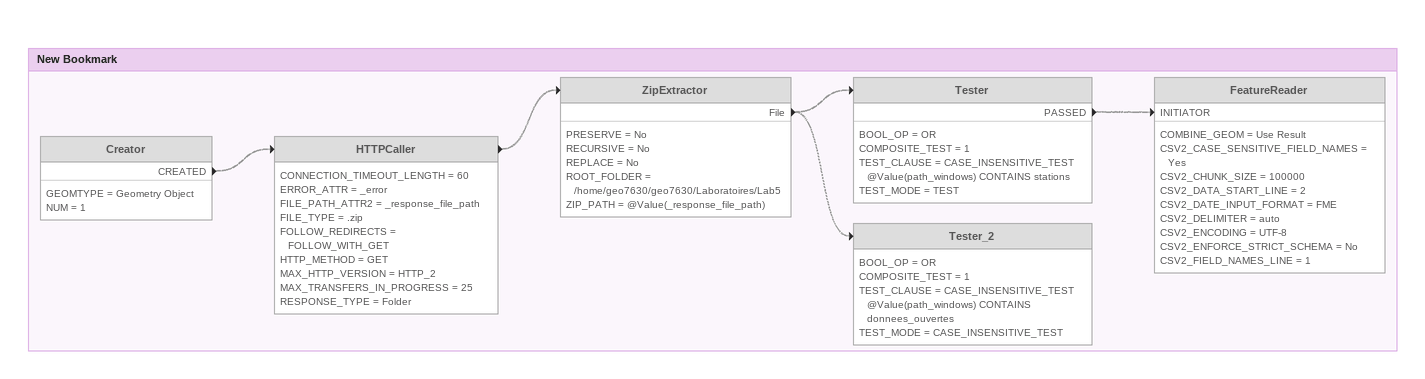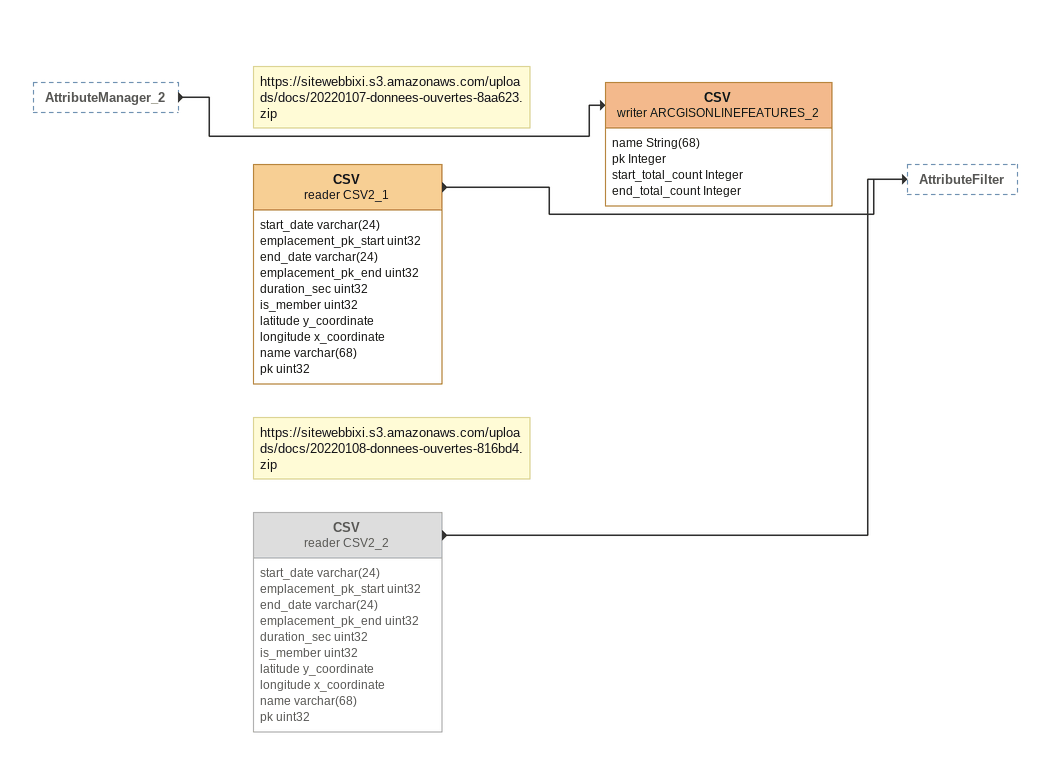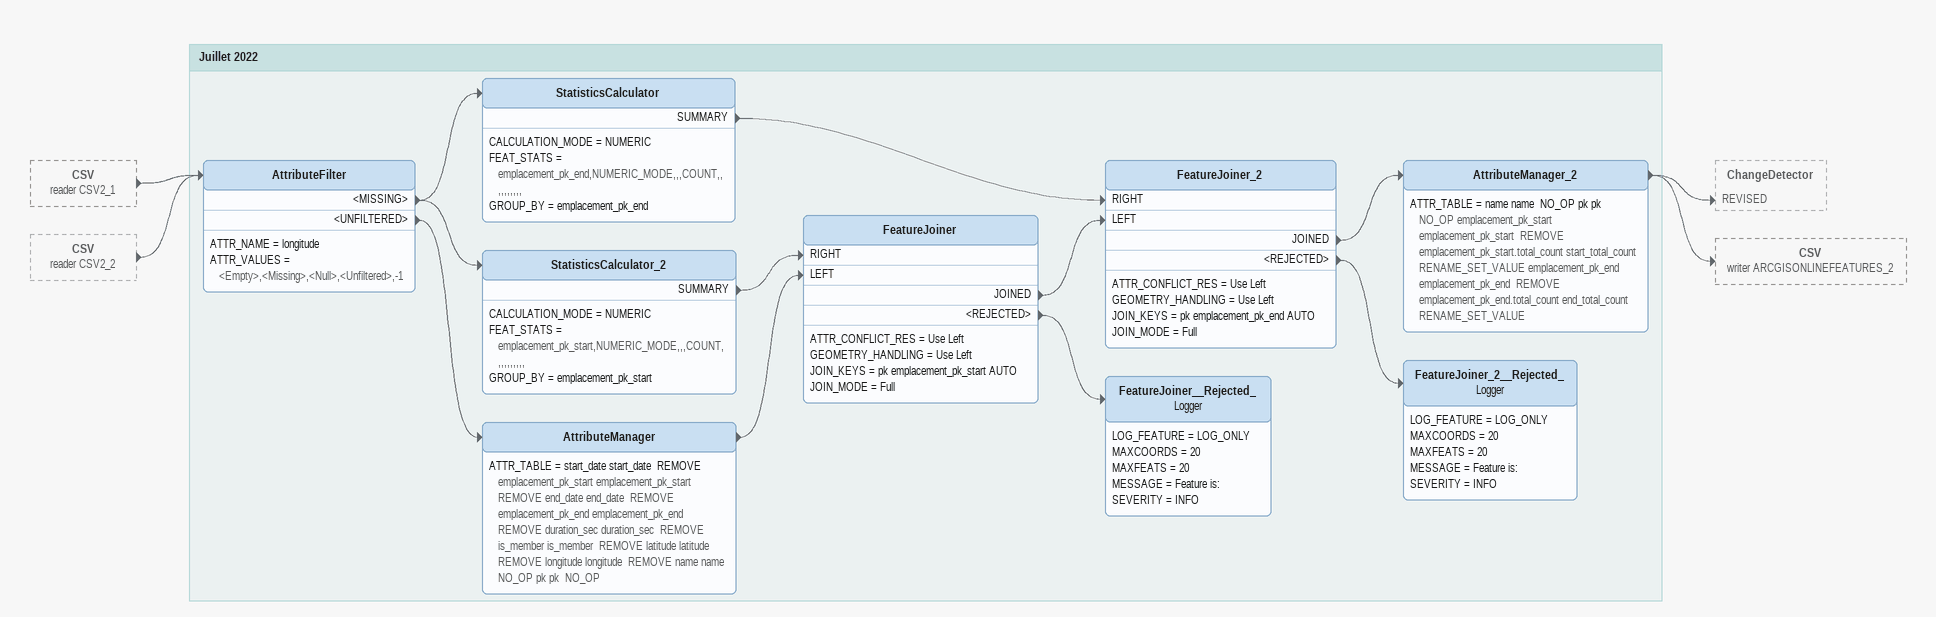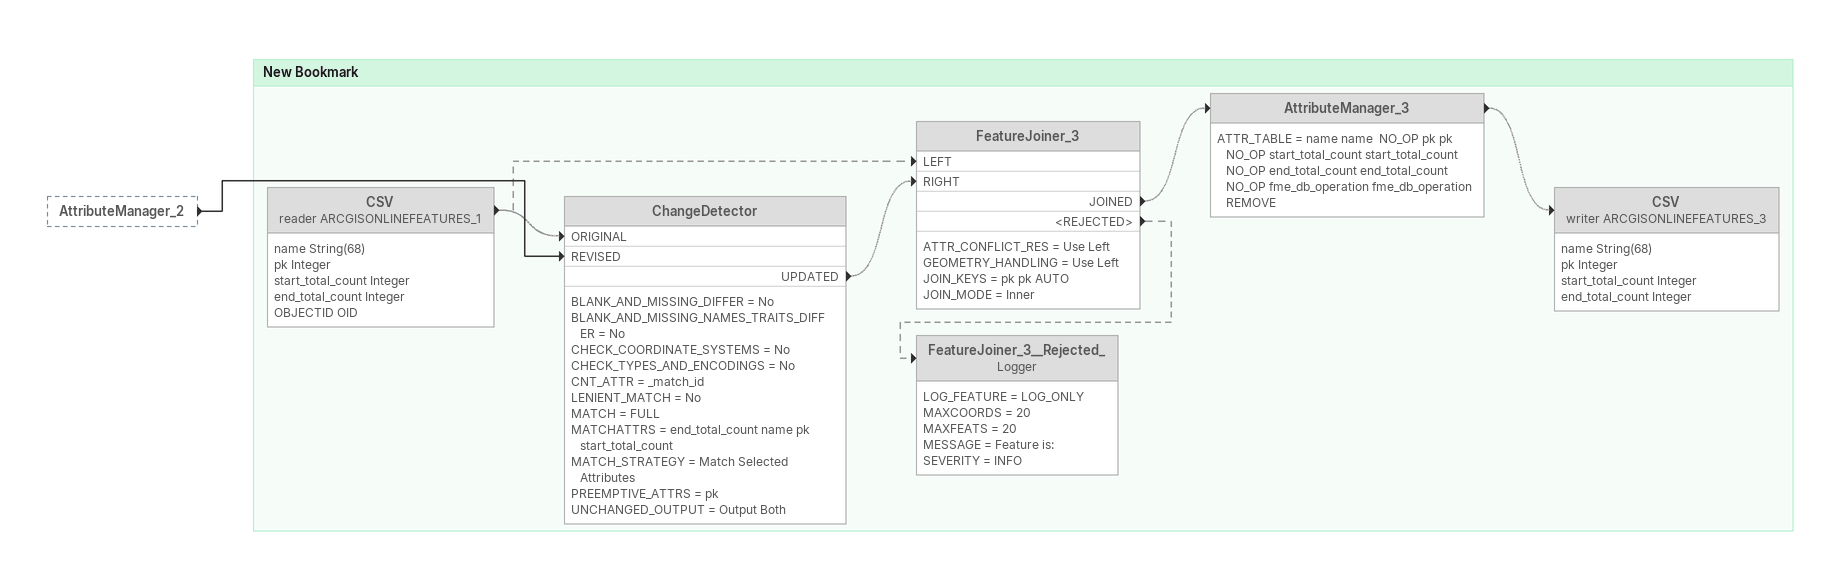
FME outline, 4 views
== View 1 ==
Bookmark: New Bookmark
Creator [off]
    GEOMTYPE = Geometry Object
    NUM = 1
    CREATED -> HTTPCaller [off]
HTTPCaller [off]
    CONNECTION_TIMEOUT_LENGTH = 60
    ERROR_ATTR = _error
    FILE_PATH_ATTR2 = _response_file_path
    FILE_TYPE = .zip
    FOLLOW_REDIRECTS = FOLLOW_WITH_GET
    HTTP_METHOD = GET
    MAX_HTTP_VERSION = HTTP_2
    MAX_TRANSFERS_IN_PROGRESS = 25
    RESPONSE_TYPE = Folder
    -> ZipExtractor [off]
ZipExtractor [off]
    PRESERVE = No
    RECURSIVE = No
    REPLACE = No
    ROOT_FOLDER = /home/geo7630/geo7630/Laboratoires/Lab5
    ZIP_PATH = @Value(_response_file_path)
    File -> Tester [off]
    File -> Tester_2 [off]
Tester [off]
    BOOL_OP = OR
    COMPOSITE_TEST = 1
    TEST_CLAUSE = CASE_INSENSITIVE_TEST @Value(path_windows) CONTAINS stations
    TEST_MODE = TEST
    PASSED -> FeatureReader [INITIATOR] [off]
FeatureReader [off]
    COMBINE_GEOM = Use Result
    CSV2_CASE_SENSITIVE_FIELD_NAMES = Yes
    CSV2_CHUNK_SIZE = 100000
    CSV2_DATA_START_LINE = 2
    CSV2_DATE_INPUT_FORMAT = FME
    CSV2_DELIMITER = auto
    CSV2_ENCODING = UTF-8
    CSV2_ENFORCE_STRICT_SCHEMA = No
    CSV2_FIELD_NAMES_LINE = 1
Tester_2 [off]
    BOOL_OP = OR
    COMPOSITE_TEST = 1
    TEST_CLAUSE = CASE_INSENSITIVE_TEST @Value(path_windows) CONTAINS donnees_ouvertes
    TEST_MODE = CASE_INSENSITIVE_TEST

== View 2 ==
AttributeManager_2 [outside]
    -> CSV (writer ARCGISONLINEFEATURES_2)
Note: https://sitewebbixi.s3.amazonaws.com/uploads/docs/20220107-donnees-ouvertes-8aa623.zip
CSV (reader CSV2_1)
    attributes: start_date varchar(24), emplacement_pk_start uint32, end_date varchar(24), emplacement_pk_end uint32, duration_sec uint32, is_member uint32, latitude y_coordinate, longitude x_coordinate, name varchar(68), pk uint32
    -> AttributeFilter
Note: https://sitewebbixi.s3.amazonaws.com/uploads/docs/20220108-donnees-ouvertes-816bd4.zip
CSV (reader CSV2_2) [off]
    attributes: start_date varchar(24), emplacement_pk_start uint32, end_date varchar(24), emplacement_pk_end uint32, duration_sec uint32, is_member uint32, latitude y_coordinate, longitude x_coordinate, name varchar(68), pk uint32
    -> AttributeFilter
CSV (writer ARCGISONLINEFEATURES_2)
    attributes: name String(68), pk Integer, start_total_count Integer, end_total_count Integer

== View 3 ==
CSV (reader CSV2_1) [outside]
    -> AttributeFilter
CSV (reader CSV2_2) [outside]
    -> AttributeFilter

Bookmark: Juillet 2022
AttributeFilter
    ATTR_NAME = longitude
    ATTR_VALUES = <Empty>,<Missing>,<Null>,<Unfiltered>,-1
    <MISSING> -> StatisticsCalculator
    <MISSING> -> StatisticsCalculator_2
    <UNFILTERED> -> AttributeManager
StatisticsCalculator
    CALCULATION_MODE = NUMERIC
    FEAT_STATS = emplacement_pk_end,NUMERIC_MODE,,,COUNT,,,,,,,,,,
    GROUP_BY = emplacement_pk_end
    SUMMARY -> FeatureJoiner_2 [RIGHT]
StatisticsCalculator_2
    CALCULATION_MODE = NUMERIC
    FEAT_STATS = emplacement_pk_start,NUMERIC_MODE,,,COUNT,,,,,,,,,,
    GROUP_BY = emplacement_pk_start
    SUMMARY -> FeatureJoiner [RIGHT]
AttributeManager
    ATTR_TABLE = start_date start_date  REMOVE emplacement_pk_start emplacement_pk_start  REMOVE end_date end_date  REMOVE emplacement_pk_end emplacement_pk_end  REMOVE duration_sec duration_sec  REMOVE is_member is_member  REMOVE latitude latitude  REMOVE longitude longitude  REMOVE name name  NO_OP pk pk  NO_OP
    -> FeatureJoiner [LEFT]
FeatureJoiner
    ATTR_CONFLICT_RES = Use Left
    GEOMETRY_HANDLING = Use Left
    JOIN_KEYS = pk emplacement_pk_start AUTO
    JOIN_MODE = Full
    JOINED -> FeatureJoiner_2 [LEFT]
    <REJECTED> -> FeatureJoiner__Rejected_
FeatureJoiner_2
    ATTR_CONFLICT_RES = Use Left
    GEOMETRY_HANDLING = Use Left
    JOIN_KEYS = pk emplacement_pk_end AUTO
    JOIN_MODE = Full
    JOINED -> AttributeManager_2
    <REJECTED> -> FeatureJoiner_2__Rejected_
AttributeManager_2
    ATTR_TABLE = name name  NO_OP pk pk  NO_OP emplacement_pk_start emplacement_pk_start  REMOVE emplacement_pk_start.total_count start_total_count  RENAME_SET_VALUE emplacement_pk_end emplacement_pk_end  REMOVE emplacement_pk_end.total_count end_total_count  RENAME_SET_VALUE
    -> ChangeDetector [REVISED]
    -> CSV (writer ARCGISONLINEFEATURES_2)
FeatureJoiner_2__Rejected_: Logger
    LOG_FEATURE = LOG_ONLY
    MAXCOORDS = 20
    MAXFEATS = 20
    MESSAGE = Feature is:
    SEVERITY = INFO
FeatureJoiner__Rejected_: Logger
    LOG_FEATURE = LOG_ONLY
    MAXCOORDS = 20
    MAXFEATS = 20
    MESSAGE = Feature is:
    SEVERITY = INFO

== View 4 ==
AttributeManager_2 [outside]
    -> ChangeDetector [REVISED]

Bookmark: New Bookmark
CSV (reader ARCGISONLINEFEATURES_1) [off]
    attributes: name String(68), pk Integer, start_total_count Integer, end_total_count Integer, OBJECTID OID
    -> ChangeDetector [ORIGINAL] [off]
    -> FeatureJoiner_3 [LEFT] [off]
ChangeDetector [off]
    BLANK_AND_MISSING_DIFFER = No
    BLANK_AND_MISSING_NAMES_TRAITS_DIFFER = No
    CHECK_COORDINATE_SYSTEMS = No
    CHECK_TYPES_AND_ENCODINGS = No
    CNT_ATTR = _match_id
    LENIENT_MATCH = No
    MATCH = FULL
    MATCHATTRS = end_total_count name pk start_total_count
    MATCH_STRATEGY = Match Selected Attributes
    PREEMPTIVE_ATTRS = pk
    UNCHANGED_OUTPUT = Output Both
    UPDATED -> FeatureJoiner_3 [RIGHT] [off]
FeatureJoiner_3 [off]
    ATTR_CONFLICT_RES = Use Left
    GEOMETRY_HANDLING = Use Left
    JOIN_KEYS = pk pk AUTO
    JOIN_MODE = Inner
    JOINED -> AttributeManager_3 [off]
    <REJECTED> -> FeatureJoiner_3__Rejected_ [off]
AttributeManager_3 [off]
    ATTR_TABLE = name name  NO_OP pk pk  NO_OP start_total_count start_total_count  NO_OP end_total_count end_total_count  NO_OP fme_db_operation fme_db_operation  REMOVE
    -> CSV (writer ARCGISONLINEFEATURES_3) [off]
CSV (writer ARCGISONLINEFEATURES_3) [off]
    attributes: name String(68), pk Integer, start_total_count Integer, end_total_count Integer
FeatureJoiner_3__Rejected_: Logger [off]
    LOG_FEATURE = LOG_ONLY
    MAXCOORDS = 20
    MAXFEATS = 20
    MESSAGE = Feature is:
    SEVERITY = INFO
